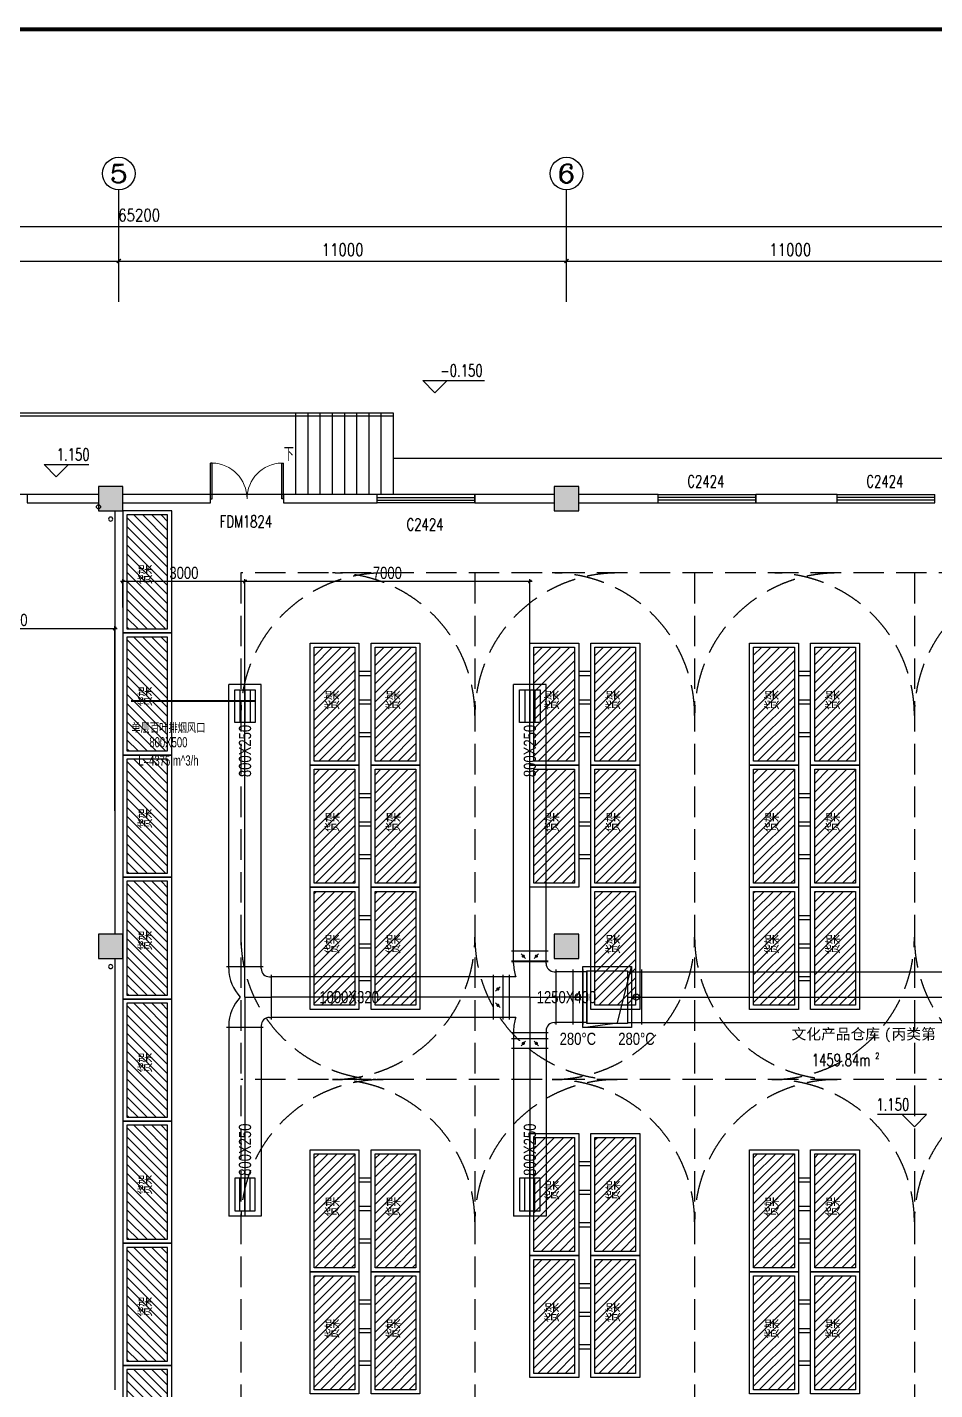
# Model space of a CAD drawing. Extents: x 2246048 to 2442613, y -66234 to 220766.
# Drawn here: x 2328868 to 2351168, y 67528 to 101016 of the extents above; entities that cross this region are included whole.
import ezdxf
from ezdxf.enums import TextEntityAlignment as Align

# ---------------------------------------------------------------- set-up
doc = ezdxf.new("R2010")
doc.units = 0
doc.header["$LTSCALE"] = 1000
doc.header["$MEASUREMENT"] = 0
doc.linetypes.add('CENTER', pattern=[0])
doc.linetypes.add('DASH', pattern=[0.35, 0.25, -0.1])
doc.layers.get('0').update_dxf_attribs({"color": 8})
doc.layers.get('Defpoints').update_dxf_attribs({"color": 8})
for name, color, linetype in [('AXIS', 8, 'Continuous'), ('AXIS_TEXT', 8, 'Continuous'), ('COLUMN', 8, 'Continuous'), ('DIM_ELEV', 8, 'Continuous'), ('DIM_SYMB', 8, 'Continuous'), ('J-图框线', 4, 'Continuous'), ('J-建筑立面图', 255, 'Continuous'), ('PUB_HATCH', 8, 'Continuous'), ('PUB_TEXT', 8, 'Continuous'), ('SPACE', 8, 'Continuous'), ('STAIR', 8, 'Continuous'), ('WALL', 7, 'Continuous'), ('WATER', 8, 'Continuous'), ('WINDOW', 8, 'Continuous'), ('WINDOW_TEXT', 8, 'Continuous'), ('叉车流线', 8, 'Continuous'), ('设备符号', 181, 'Continuous')]:
    doc.layers.add(name, color=color, linetype=linetype)
for name, color, linetype, lineweight in [('公共层-表格', 3, 'Continuous', 25), ('暖通-排烟-2D边线', 50, 'Continuous', 25), ('暖通-排烟-方风管中线', 251, 'CENTER', 25), ('暖通-排烟-标注', 3, 'Continuous', 25), ('暖通-排烟-法兰', 2, 'Continuous', 25), ('暖通-排烟-设备标注', 4, 'Continuous', 35), ('暖通-排烟-阀门', 7, 'Continuous', 25), ('暖通-排烟-阀门-消防', 7, 'Continuous', 25), ('暖通-排烟-风口', 70, 'Continuous', 25)]:
    doc.layers.add(name, color=color, linetype=linetype, lineweight=lineweight)
doc.styles.add('_TCH_AXIS', font='COMPLEX', dxfattribs={"bigfont": 'GBCBIG'})
doc.styles.add('_TCH_DIM', font='SIMPLEX', dxfattribs={"bigfont": 'GBCBIG'})
doc.styles.add('_TCH_DIM_T3', font='SIMPLEX', dxfattribs={"width": 0.705882, "bigfont": 'GBCBIG'})
doc.styles.add('_TCH_DYN', font='')
doc.styles.add('_TCH_SPACE', font='SIMPLEX', dxfattribs={"height": 5, "bigfont": 'GBCBIG'})
doc.styles.add('_TCH_WINDOW', font='SIMPLEX', dxfattribs={"height": 3.5, "bigfont": 'GBCBIG'})
doc.styles.add('AC10', font='hj.shx', dxfattribs={"width": 0.8, "bigfont": 'dhzftxt.shx'})
doc.styles.add('COMPLEX', font='COMPLEX')
doc.styles.add('DIM_FONT', font='si-fs.shx', dxfattribs={"width": 0.65, "bigfont": 'fs.shx'})
doc.styles.add('HVAC', font='Simplex', dxfattribs={"width": 0.8, "bigfont": 'Jdyan'})
doc.styles.add('rmhz', font='hj.shx', dxfattribs={"width": 0.8, "bigfont": 'dhzftxt.shx'})
doc.styles.get("Standard").update_dxf_attribs({"font": 'gbenor.shx', "bigfont": 'gbcbig.shx'})
doc.styles.get('_TCH_DYN').set_extended_font_data('SimSun')
doc.dimstyles.new('_TCH_ARCH&&100', dxfattribs={"dimtxt": 297.5, "dimasz": 100, "dimexe": 250, "dimexo": 300, "dimgap": 126.25, "dimtad": 1, "dimdec": 0, "dimzin": 0, "dimdsep": 46, "dimtxsty": '_TCH_DIM_T3', "dimblk": 'ARCHTICK', "dimcen": 0.09, "dimclrt": 7, "dimazin": 2, "dimtfac": 1, "dimtdec": 0, "dimtix": 1, "dimtmove": 2, "dimatfit": 3, "dimfxl": 1, "dimtolj": 1, "dimtzin": 0, "dimarcsym": 0})
doc.dimstyles.new('AC-100', dxfattribs={"dimscale": 100, "dimtxt": 3, "dimasz": 0.8, "dimexe": 0.6, "dimexo": 0.6, "dimgap": 0.6, "dimtad": 1, "dimdec": 0, "dimrnd": 1, "dimtxsty": 'rmhz', "dimblk": 'ARCHTICK', "dimcen": 0.8, "dimdle": 0.6, "dimadec": 0, "dimazin": 0, "dimtfac": 1, "dimtdec": 0, "dimtix": 1, "dimtmove": 2, "dimatfit": 3, "dimldrblk": 'ARCHTICK', "dimfxl": 1.25, "dimtolj": 1, "dimarcsym": 0})

# ---------------------------------------------------------------- blocks, each defined once
blk = doc.blocks.new('H-DTDFFS-3-H')
for p, q in [((0.5, 0.5), (-0.5, 0.5)), ((-0.5, 0.5), (-0.5, -0.5)), ((0.5, -0.5), (0.5, 0.5)), ((-0.5, 0.25), (0.5, 0.25)), ((-0.5, 0), (0.5, 0)), ((-0.5, -0.25), (0.5, -0.25)), ((-0.5, -0.5), (0.5, -0.5))]:
    blk.add_line(p, q)
blk = doc.blocks.new('*U2671')
at = {"layer": '暖通-排烟-2D边线', "extrusion": (1.49966e-32, 1.22461e-16, -1)}
for p, q in [((-400, 825), (-400, 875)), ((400, 825), (400, 875)), ((-346, 500), (-500, 500)), ((600, 625), (650, 625)), ((-346, -500), (-500, -500)), ((600, -625), (650, -625)), ((-400, -825), (-400, -875)), ((400, -825), (400, -875))]:
    blk.add_line(p, q, dxfattribs=at)
for centre, radius, start, end in [((-600, 825), 1000, 341.0344, 0), ((-600, 825), 200, 270, 0), ((-600, -825), 1000, 0, 18.9656), ((-600, -825), 200, 0, 90)]:
    blk.add_arc(centre, radius, start, end, dxfattribs=at)
at = {"layer": '暖通-排烟-法兰', "extrusion": (1.49966e-32, 1.22461e-16, -1)}
for p, q in [((450, 875), (-450, 875)), ((650, 675), (650, -675)), ((-500, 550), (-500, -550)), ((-450, -875), (450, -875))]:
    blk.add_line(p, q, dxfattribs=at)
blk = doc.blocks.new('*U2672')
at = {"layer": '暖通-排烟-2D边线', "extrusion": (-1.23582e-30, 1.22461e-16, -1)}
for p, q in [((-400, 700), (-400, 750)), ((400, 700), (400, 750)), ((600, 500), (650, 500)), ((600, -500), (650, -500)), ((-400, -700), (-400, -750)), ((400, -700), (400, -750))]:
    blk.add_line(p, q, dxfattribs=at)
for centre, radius, start, end in [((-600, 700), 1000, 315.573, 360), ((-600, 700), 200, 270, 360), ((-600, -700), 1000, 360, 44.427), ((-600, -700), 200, 360, 90)]:
    blk.add_arc(centre, radius, start, end, dxfattribs=at)
at = {"layer": '暖通-排烟-法兰', "extrusion": (-1.23582e-30, 1.22461e-16, -1)}
for p, q in [((450, 750), (-450, 750)), ((650, 550), (650, -550)), ((-450, -750), (450, -750))]:
    blk.add_line(p, q, dxfattribs=at)
blk = doc.blocks.new('*U2673', base_point=(2394676, 10684))
at = {"layer": '暖通-排烟-法兰'}
for p, q in [((2394556, 10134), (2394556, 11234)), ((2394796, 10134), (2394796, 11234))]:
    blk.add_line(p, q, dxfattribs=at)
at = {"layer": '暖通-排烟-阀门'}
for p, q in [((2394796, 11184), (2394556, 11184)), ((2394620, 10828), (2394733, 10941)), ((2394620, 10541), (2394733, 10428)), ((2394796, 10184), (2394556, 10184))]:
    blk.add_line(p, q, dxfattribs=at)
at = {"layer": '暖通-排烟-阀门', "const_width": 40}
for points in [[(2394656, 10884, 1), (2394696, 10884, 1)], [(2394656, 10484, 1), (2394696, 10484, 1)]]:
    blk.add_lwpolyline(points, format="xyb", close=True, dxfattribs=at)
blk = doc.blocks.new('*U2674', base_point=(2395461, 11822))
at = {"layer": '暖通-排烟-法兰'}
for p, q in [((2395011, 11942), (2395911, 11942)), ((2395011, 11702), (2395911, 11702))]:
    blk.add_line(p, q, dxfattribs=at)
at = {"layer": '暖通-排烟-阀门'}
for p, q in [((2395061, 11702), (2395061, 11942)), ((2395358, 11765), (2395245, 11879)), ((2395565, 11765), (2395678, 11879)), ((2395861, 11702), (2395861, 11942))]:
    blk.add_line(p, q, dxfattribs=at)
at = {"layer": '暖通-排烟-阀门', "const_width": 40}
for points in [[(2395281, 11822, 1), (2395321, 11822, 1)], [(2395601, 11822, 1), (2395641, 11822, 1)]]:
    blk.add_lwpolyline(points, format="xyb", close=True, dxfattribs=at)
blk = doc.blocks.new('*U2675', base_point=(2395461, 9678))
at = {"layer": '暖通-排烟-法兰'}
for p, q in [((2395911, 9798), (2395011, 9798)), ((2395911, 9558), (2395011, 9558))]:
    blk.add_line(p, q, dxfattribs=at)
at = {"layer": '暖通-排烟-阀门'}
for p, q in [((2395061, 9798), (2395061, 9558)), ((2395358, 9735), (2395245, 9622)), ((2395565, 9735), (2395678, 9622)), ((2395861, 9798), (2395861, 9558))]:
    blk.add_line(p, q, dxfattribs=at)
at = {"layer": '暖通-排烟-阀门', "const_width": 40}
for points in [[(2395281, 9678, 1), (2395321, 9678, 1)], [(2395601, 9678, 1), (2395641, 9678, 1)]]:
    blk.add_lwpolyline(points, format="xyb", close=True, dxfattribs=at)
blk = doc.blocks.new('*U2676', base_point=(2397963, 10684))
at = {"layer": '暖通-排烟-法兰'}
for p, q in [((2397843, 10009), (2397843, 11359)), ((2398083, 10009), (2398083, 11359))]:
    blk.add_line(p, q, dxfattribs=at)
at = {"layer": '暖通-排烟-阀门'}
for p, q in [((2398083, 11309), (2397843, 11309)), ((2398083, 10059), (2397843, 10059))]:
    blk.add_line(p, q, dxfattribs=at)
at = {"layer": '暖通-排烟-阀门-消防'}
blk.add_line((2397833, 10684), (2398093, 10684), dxfattribs=at)
blk.add_circle((2397963, 10684), 75, dxfattribs=at)
blk = doc.blocks.new('_ArchTick')
at = {"color": 0, "linetype": 'ByBlock', "const_width": 0.4}
blk.add_lwpolyline([(-0.5, -0.5), (0.5, 0.5)], dxfattribs=at)
blk = doc.blocks.new('*D2683')
at = {"layer": 'Defpoints', "color": 0, "transparency": 16777216}
for p in [(2334218, 87393), (2334218, 84860), (2341218, 84860)]:
    blk.add_point(p, dxfattribs=at)
at = {"layer": '公共层-表格', "color": 0, "lineweight": -2, "transparency": 16777216}
for p, q in [((2334218, 84920), (2334218, 87453)), ((2341218, 84920), (2341218, 87453)), ((2341278, 87393), (2334158, 87393))]:
    blk.add_line(p, q, dxfattribs=at)
at = {"layer": '公共层-表格', "color": 0, "lineweight": -2, "transparency": 16777216, "xscale": 80, "yscale": 80, "zscale": 80, "rotation": 180}
blk.add_blockref('_ArchTick', (2334218, 87393), dxfattribs=at)
at = {"layer": '公共层-表格', "color": 0, "lineweight": -2, "transparency": 16777216, "xscale": 80, "yscale": 80, "zscale": 80}
blk.add_blockref('_ArchTick', (2341218, 87393), dxfattribs=at)
at = {"layer": '公共层-表格', "color": 0, "transparency": 16777216, "insert": (2337718, 87603), "char_height": 300, "attachment_point": 5, "style": 'rmhz'}
blk.add_mtext('\\A1;7000', dxfattribs=at)
blk = doc.blocks.new('*D2684')
at = {"layer": 'Defpoints', "color": 0, "transparency": 16777216}
for p in [(2331218, 87393), (2331218, 86691), (2334218, 86691)]:
    blk.add_point(p, dxfattribs=at)
at = {"layer": '公共层-表格', "color": 0, "lineweight": -2, "transparency": 16777216}
for p, q in [((2331218, 86751), (2331218, 87453)), ((2334218, 86751), (2334218, 87453)), ((2334278, 87393), (2331158, 87393))]:
    blk.add_line(p, q, dxfattribs=at)
at = {"layer": '公共层-表格', "color": 0, "lineweight": -2, "transparency": 16777216, "xscale": 80, "yscale": 80, "zscale": 80, "rotation": 180}
blk.add_blockref('_ArchTick', (2331218, 87393), dxfattribs=at)
at = {"layer": '公共层-表格', "color": 0, "lineweight": -2, "transparency": 16777216, "xscale": 80, "yscale": 80, "zscale": 80}
blk.add_blockref('_ArchTick', (2334218, 87393), dxfattribs=at)
at = {"layer": '公共层-表格', "color": 0, "transparency": 16777216, "insert": (2332718, 87603), "char_height": 300, "attachment_point": 5, "style": 'rmhz'}
blk.add_mtext('\\A1;3000', dxfattribs=at)
blk = doc.blocks.new('*D2693')
at = {"layer": 'Defpoints', "color": 0, "transparency": 16777216}
for p in [(2331018, 86236), (2326019, 85292), (2331018, 81700)]:
    blk.add_point(p, dxfattribs=at)
at = {"layer": '公共层-表格', "color": 0, "lineweight": -2, "transparency": 16777216}
for p, q in [((2325959, 86236), (2331078, 86236)), ((2326019, 85352), (2326019, 86296)), ((2331018, 81760), (2331018, 86296))]:
    blk.add_line(p, q, dxfattribs=at)
at = {"layer": '公共层-表格', "color": 0, "lineweight": -2, "transparency": 16777216, "xscale": 80, "yscale": 80, "zscale": 80, "rotation": 180}
blk.add_blockref('_ArchTick', (2326019, 86236), dxfattribs=at)
at = {"layer": '公共层-表格', "color": 0, "lineweight": -2, "transparency": 16777216, "xscale": 80, "yscale": 80, "zscale": 80}
blk.add_blockref('_ArchTick', (2331018, 86236), dxfattribs=at)
at = {"layer": '公共层-表格', "color": 0, "transparency": 16777216, "insert": (2328519, 86446), "char_height": 300, "attachment_point": 5, "style": 'rmhz'}
blk.add_mtext('\\A1;5000', dxfattribs=at)
blk = doc.blocks.new('5MI')
at = {"layer": 'PUB_HATCH'}
h = blk.add_hatch(dxfattribs=at)
h.set_pattern_fill('ANSI31', color=256, scale=100, angle=-270, style=0)
h.set_pattern_definition([(135, (-3488.73, -1248969.12), (-112.253202, -112.253202), [])])
h.paths.add_polyline_path([(2400, -1300), (-400, -1300), (-400, -300), (2400, -300)])
h = blk.add_hatch(dxfattribs=at)
h.set_pattern_fill('ANSI31', color=256, scale=100, angle=-270, style=0)
h.set_pattern_definition([(135, (-3488.73, -1250469.12), (-112.253202, -112.253202), [])])
h.paths.add_polyline_path([(2400, -2800), (-400, -2800), (-400, -1800), (2400, -1800)])
at = {"layer": 'J-建筑立面图'}
for p, q in [((200, -1400), (200, -1700)), ((300, -1400), (300, -1700)), ((900, -1400), (900, -1700)), ((1000, -1400), (1000, -1700)), ((1700, -1400), (1700, -1700)), ((1800, -1400), (1800, -1700))]:
    blk.add_line(p, q, dxfattribs=at)
for points in [[(2500, -1400), (-500, -1400), (-500, -200), (2500, -200)], [(2500, -2900), (-500, -2900), (-500, -1700), (2500, -1700)]]:
    blk.add_lwpolyline(points, close=True, dxfattribs=at)
at = {"layer": 'PUB_HATCH'}
for points in [[(2400, -1300), (-400, -1300), (-400, -300), (2400, -300)], [(2400, -2800), (-400, -2800), (-400, -1800), (2400, -1800)]]:
    blk.add_lwpolyline(points, close=True, dxfattribs=at)
at = {"layer": 'PUB_TEXT'}
for p in [(1140, -676), (1140, -2176)]:
    blk.add_text('货架', height=337.6, rotation=180, dxfattribs=at).set_placement(p)
blk = doc.blocks.new('3245')
at = {"layer": '叉车流线', "linetype": 'DASH', "ltscale": 3}
blk.add_lwpolyline([(0, 0), (0, 40350)], dxfattribs=at)
for points in [[(-3500, 12450, 0.414214), (0, 15950)], [(3500, 12450, -0.414214), (0, 15950)], [(-3500, 12450, -0.414214), (0, 8950)], [(3500, 12450, 0.414214), (0, 8950)], [(-3500, 0, 0.414214), (0, 3500)], [(3500, 0, -0.414214), (0, 3500)]]:
    blk.add_lwpolyline(points, format="xyb", dxfattribs=at)
blk = doc.blocks.new('dfbsfd')
at = {"layer": 'WATER'}
for centre in [(2364911, 43580), (2364911, 32580)]:
    blk.add_circle(centre, 50, dxfattribs=at)
blk = doc.blocks.new('*D2775')
at = {"layer": 'AXIS', "color": 0, "lineweight": -2, "transparency": 16777216}
for p, q in [((2375711, 77458), (2375711, 78708)), ((2386711, 77458), (2386711, 78708)), ((2375711, 78458), (2386711, 78458))]:
    blk.add_line(p, q, dxfattribs=at)
at = {"layer": 'Defpoints', "color": 0, "transparency": 16777216}
for p in [(2386711, 78458), (2375711, 77158), (2386711, 77158)]:
    blk.add_point(p, dxfattribs=at)
at = {"layer": 'AXIS', "color": 0, "lineweight": -2, "transparency": 16777216, "xscale": 100, "yscale": 100, "zscale": 100, "rotation": 180}
blk.add_blockref('_ArchTick', (2375711, 78458), dxfattribs=at)
at = {"layer": 'AXIS', "color": 0, "lineweight": -2, "transparency": 16777216, "xscale": 100, "yscale": 100, "zscale": 100}
blk.add_blockref('_ArchTick', (2386711, 78458), dxfattribs=at)
at = {"layer": 'AXIS', "transparency": 16777216, "insert": (2381211, 78735), "char_height": 300, "attachment_point": 5, "style": 'HVAC'}
blk.add_mtext('\\A1;11000', dxfattribs=at)
blk = doc.blocks.new('*D2774')
at = {"layer": 'AXIS', "color": 0, "lineweight": -2, "transparency": 16777216}
for p, q in [((2386711, 77458), (2386711, 78708)), ((2397711, 77458), (2397711, 78708)), ((2386711, 78458), (2397711, 78458))]:
    blk.add_line(p, q, dxfattribs=at)
at = {"layer": 'Defpoints', "color": 0, "transparency": 16777216}
for p in [(2397711, 78458), (2386711, 77158), (2397711, 77158)]:
    blk.add_point(p, dxfattribs=at)
at = {"layer": 'AXIS', "color": 0, "lineweight": -2, "transparency": 16777216, "xscale": 100, "yscale": 100, "zscale": 100, "rotation": 180}
blk.add_blockref('_ArchTick', (2386711, 78458), dxfattribs=at)
at = {"layer": 'AXIS', "color": 0, "lineweight": -2, "transparency": 16777216, "xscale": 100, "yscale": 100, "zscale": 100}
blk.add_blockref('_ArchTick', (2397711, 78458), dxfattribs=at)
at = {"layer": 'AXIS', "transparency": 16777216, "insert": (2392211, 78735), "char_height": 300, "attachment_point": 5, "style": 'HVAC'}
blk.add_mtext('\\A1;11000', dxfattribs=at)
blk = doc.blocks.new('*D2773')
at = {"layer": 'AXIS', "color": 0, "lineweight": -2, "transparency": 16777216}
for p, q in [((2397711, 77458), (2397711, 78708)), ((2408711, 77458), (2408711, 78708)), ((2397711, 78458), (2408711, 78458))]:
    blk.add_line(p, q, dxfattribs=at)
at = {"layer": 'Defpoints', "color": 0, "transparency": 16777216}
for p in [(2408711, 78458), (2397711, 77158), (2408711, 77158)]:
    blk.add_point(p, dxfattribs=at)
at = {"layer": 'AXIS', "color": 0, "lineweight": -2, "transparency": 16777216, "xscale": 100, "yscale": 100, "zscale": 100, "rotation": 180}
blk.add_blockref('_ArchTick', (2397711, 78458), dxfattribs=at)
at = {"layer": 'AXIS', "color": 0, "lineweight": -2, "transparency": 16777216, "xscale": 100, "yscale": 100, "zscale": 100}
blk.add_blockref('_ArchTick', (2408711, 78458), dxfattribs=at)
at = {"layer": 'AXIS', "transparency": 16777216, "insert": (2403211, 78735), "char_height": 300, "attachment_point": 5, "style": 'HVAC'}
blk.add_mtext('\\A1;11000', dxfattribs=at)
blk = doc.blocks.new('*D2770')
at = {"layer": 'AXIS', "color": 0, "lineweight": -2, "transparency": 16777216}
for p, q in [((2354611, 77908), (2354611, 79558)), ((2419811, 77908), (2419811, 79558)), ((2354611, 79308), (2419811, 79308))]:
    blk.add_line(p, q, dxfattribs=at)
at = {"layer": 'Defpoints', "color": 0, "transparency": 16777216}
for p in [(2419811, 79308), (2354611, 77608), (2419811, 77608)]:
    blk.add_point(p, dxfattribs=at)
at = {"layer": 'AXIS', "color": 0, "lineweight": -2, "transparency": 16777216, "xscale": 100, "yscale": 100, "zscale": 100, "rotation": 180}
blk.add_blockref('_ArchTick', (2354611, 79308), dxfattribs=at)
at = {"layer": 'AXIS', "color": 0, "lineweight": -2, "transparency": 16777216, "xscale": 100, "yscale": 100, "zscale": 100}
blk.add_blockref('_ArchTick', (2419811, 79308), dxfattribs=at)
at = {"layer": 'AXIS', "transparency": 16777216, "insert": (2387211, 79585), "char_height": 300, "attachment_point": 5, "style": 'HVAC'}
blk.add_mtext('\\A1;65200', dxfattribs=at)
blk = doc.blocks.new('_FZH')
blk.add_lwpolyline([(-0.5, -0.5), (0.5, -0.5), (0.5, 0.5), (-0.5, 0.5)], close=True)
at = {"layer": 'PUB_HATCH'}
blk.add_solid([(-0.5, -0.5), (0.5, -0.5), (-0.5, 0.5), (0.5, 0.5)], dxfattribs=at)
blk = doc.blocks.new('$TCHSYS$WIN2D')
for p, q in [((-0.5, 0.5), (0.5, 0.5)), ((-0.5, 0.5), (-0.5, -0.5)), ((0.5, 0.5), (0.5, -0.5)), ((0.5, 0.167), (-0.5, 0.167)), ((0.5, -0.167), (-0.5, -0.167)), ((-0.5, -0.5), (0.5, -0.5))]:
    blk.add_line(p, q)
blk = doc.blocks.new('$DorLib2D$00000002')
for p, q in [((-0.5, 0), (-0.5, 0.4875)), ((-0.475, 0.4875), (-0.5, 0.4875)), ((-0.475, 0), (-0.475, 0.4875)), ((0.475, 0), (0.475, 0.4875)), ((0.475, 0.4875), (0.5, 0.4875)), ((0.5, 0), (0.5, 0.4875)), ((-0.5, 0), (-0.475, 0)), ((0.5, 0), (0.475, 0))]:
    blk.add_line(p, q)
at = {"lineweight": 13}
for centre, start, end in [((-0.4875, 0), 0, 88.53072), ((0.4875, 0), 91.46928, 180)]:
    blk.add_arc(centre, 0.4875, start, end, dxfattribs=at)
blk = doc.blocks.new('_AXISO')
blk.add_circle((0, 0), 0.5)
at = {"layer": 'AXIS_TEXT', "style": 'COMPLEX', "width": 1.041667}
blk.add_attdef('A', text='', height=0.56, dxfattribs=at).set_placement((-0.25, -0.28), (0.25, -0.28), align=Align.FIT)
blk = doc.blocks.new('A$C1E3B3BB2')
at = {"layer": 'PUB_HATCH'}
h = blk.add_hatch(dxfattribs=at)
h.set_pattern_fill('ANSI31', color=256, scale=100, angle=-270, style=0)
h.set_pattern_definition([(315, (-1280469.12, 48711.27), (-112.253202, -112.253202), [])])
h.paths.add_polyline_path([(-32800, 54600), (-32800, 51800), (-31800, 51800), (-31800, 54600)])
h = blk.add_hatch(dxfattribs=at)
h.set_pattern_fill('ANSI31', color=256, scale=100, angle=-270, style=0)
h.set_pattern_definition([(315, (-1280469.12, 45711.27), (-112.253202, -112.253202), [])])
h.paths.add_polyline_path([(-32800, 51600), (-32800, 48800), (-31800, 48800), (-31800, 51600)])
h = blk.add_hatch(dxfattribs=at)
h.set_pattern_fill('ANSI31', color=256, scale=100, angle=-270, style=0)
h.set_pattern_definition([(315, (-1280469.12, 42711.27), (-112.253202, -112.253202), [])])
h.paths.add_polyline_path([(-32800, 48600), (-32800, 45800), (-31800, 45800), (-31800, 48600)])
h = blk.add_hatch(dxfattribs=at)
h.set_pattern_fill('ANSI31', color=256, scale=100, angle=-270, style=0)
h.set_pattern_definition([(315, (-1280469.12, 39711.27), (-112.253202, -112.253202), [])])
h.paths.add_polyline_path([(-32800, 45600), (-32800, 42800), (-31800, 42800), (-31800, 45600)])
h = blk.add_hatch(dxfattribs=at)
h.set_pattern_fill('ANSI31', color=256, scale=100, angle=-270, style=0)
h.set_pattern_definition([(45, (-1268969.12, 48438.73), (-112.253202, 112.253202), [])])
h.paths.add_polyline_path([(-21300, 42550), (-21300, 45350), (-20300, 45350), (-20300, 42550)])
h = blk.add_hatch(dxfattribs=at)
h.set_pattern_fill('ANSI31', color=256, scale=100, angle=-270, style=0)
h.set_pattern_definition([(315, (-1280469.12, 36711.27), (-112.253202, -112.253202), [])])
h.paths.add_polyline_path([(-32800, 42600), (-32800, 39800), (-31800, 39800), (-31800, 42600)])
h = blk.add_hatch(dxfattribs=at)
h.set_pattern_fill('ANSI31', color=256, scale=100, angle=-270, style=0)
h.set_pattern_definition([(315, (-1280469.12, 33711.27), (-112.253202, -112.253202), [])])
h.paths.add_polyline_path([(-32800, 39600), (-32800, 36800), (-31800, 36800), (-31800, 39600)])
h = blk.add_hatch(dxfattribs=at)
h.set_pattern_fill('ANSI31', color=256, scale=100, angle=-270, style=0)
h.set_pattern_definition([(315, (-1280469.12, 30711.27), (-112.253202, -112.253202), [])])
h.paths.add_polyline_path([(-32800, 36600), (-32800, 33800), (-31800, 33800), (-31800, 36600)])
h = blk.add_hatch(dxfattribs=at)
h.set_pattern_fill('ANSI31', color=256, scale=100, angle=-270, style=0)
h.set_pattern_definition([(315, (-1280469.12, 27711.27), (-112.253202, -112.253202), [])])
h.paths.add_polyline_path([(-32800, 33600), (-32800, 30800), (-31800, 30800), (-31800, 33600)])
at = {"layer": 'AXIS'}
for p, q in [((-33000, 59992.3), (-33000, 62592.3)), ((-22000, 59992.3), (-22000, 62592.3))]:
    blk.add_line(p, q, dxfattribs=at)
at = {"layer": 'DIM_ELEV'}
for p, q in [((-25230.8, 57603), (-25530.8, 57903)), ((-25530.8, 57903), (-24011.8, 57903)), ((-25230.8, 57603), (-24930.8, 57903)), ((-34538.3, 55538.6), (-34838.3, 55838.6)), ((-34838.3, 55838.6), (-33737.3, 55838.6)), ((-34538.3, 55538.6), (-34238.3, 55838.6)), ((-13150, 39863.3), (-14356, 39863.3)), ((-13450, 39563.3), (-13750, 39863.3)), ((-13450, 39563.3), (-13150, 39863.3))]:
    blk.add_line(p, q, dxfattribs=at)
at = {"layer": 'DIM_SYMB'}
blk.add_lwpolyline([(-28650, 56100, 0, 0, 0), (-26550, 56100, 80, 0, 0), (-26250, 56100, 0, 0, 0)], format="xyseb", dxfattribs=at)
at = {"layer": 'J-建筑立面图'}
for points in [[(-32900, 54700), (-32900, 51700), (-31700, 51700), (-31700, 54700)], [(-32900, 51700), (-32900, 48700), (-31700, 48700), (-31700, 51700)], [(-32900, 48700), (-32900, 45700), (-31700, 45700), (-31700, 48700)], [(-32900, 45700), (-32900, 42700), (-31700, 42700), (-31700, 45700)], [(-21400, 42450), (-21400, 45450), (-20200, 45450), (-20200, 42450)], [(-32900, 42700), (-32900, 39700), (-31700, 39700), (-31700, 42700)], [(-32900, 39700), (-32900, 36700), (-31700, 36700), (-31700, 39700)], [(-32900, 36700), (-32900, 33700), (-31700, 33700), (-31700, 36700)], [(-32900, 33700), (-32900, 30700), (-31700, 30700), (-31700, 33700)]]:
    blk.add_lwpolyline(points, close=True, dxfattribs=at)
at = {"layer": 'PUB_HATCH'}
for points in [[(-32800, 54600), (-32800, 51800), (-31800, 51800), (-31800, 54600)], [(-32800, 51600), (-32800, 48800), (-31800, 48800), (-31800, 51600)], [(-32800, 48600), (-32800, 45800), (-31800, 45800), (-31800, 48600)], [(-32800, 45600), (-32800, 42800), (-31800, 42800), (-31800, 45600)], [(-21300, 42550), (-21300, 45350), (-20300, 45350), (-20300, 42550)], [(-32800, 42600), (-32800, 39800), (-31800, 39800), (-31800, 42600)], [(-32800, 39600), (-32800, 36800), (-31800, 36800), (-31800, 39600)], [(-32800, 36600), (-32800, 33800), (-31800, 33800), (-31800, 36600)], [(-32800, 33600), (-32800, 30800), (-31800, 30800), (-31800, 33600)]]:
    blk.add_lwpolyline(points, close=True, dxfattribs=at)
at = {"layer": 'STAIR'}
for p, q in [((-26250, 57100), (-37350, 57100)), ((-37290, 57040), (-26250, 57040)), ((-28650, 55100), (-28650, 57100)), ((-28350, 55100), (-28350, 57100)), ((-28050, 55100), (-28050, 57100)), ((-27750, 55100), (-27750, 57100)), ((-27450, 55100), (-27450, 57100)), ((-27150, 55100), (-27150, 57100)), ((-26850, 55100), (-26850, 57100)), ((-26550, 55100), (-26550, 57100)), ((-26250, 55100), (-26250, 57100)), ((-26250, 55100), (-26250, 57100)), ((-33500, 55100), (-37350, 55100)), ((-26250, 55100), (-32900, 55100))]:
    blk.add_line(p, q, dxfattribs=at)
blk.add_lwpolyline([(-26250, 56000), (1000, 56000), (1000, 10000), (-21600, 10000)], dxfattribs=at)
at = {"layer": 'WALL'}
for p, q in [((-33500, 55100), (-35250, 55100)), ((-35250, 55100), (-35250, 54900)), ((-30750, 55100), (-32900, 55100)), ((-30750, 54900), (-30750, 55100)), ((-26650, 55100), (-28950, 55100)), ((-28950, 55100), (-28950, 54900)), ((-26650, 54900), (-26650, 55100)), ((-22300, 55100), (-24250, 55100)), ((-24250, 55100), (-24250, 54900)), ((-19750, 55100), (-21700, 55100)), ((-19750, 54900), (-19750, 55100)), ((-15350, 55100), (-17350, 55100)), ((-17350, 55100), (-17350, 54900)), ((-15350, 54900), (-15350, 55100)), ((-35250, 54900), (-33500, 54900)), ((-33100, 54700), (-33100, 44300)), ((-32900, 54900), (-30750, 54900)), ((-32900, 54700), (-32900, 44300)), ((-28950, 54900), (-26650, 54900)), ((-24250, 54900), (-22300, 54900)), ((-21700, 54900), (-19750, 54900)), ((-17350, 54900), (-15350, 54900)), ((-33100, 43700), (-33100, 33100)), ((-32900, 43700), (-32900, 33100))]:
    blk.add_line(p, q, dxfattribs=at)
at = {"layer": 'WATER'}
blk.add_circle((-33500, 54800), 50, dxfattribs=at)
at = {"layer": 'WINDOW'}
blk.add_line((-28950, 55100), (-30750, 55100), dxfattribs=at)
at = {"layer": '叉车流线', "linetype": 'DASH', "ltscale": 3}
for points in [[(-26500, 53175, 0.4142136), (-30000, 49675)], [(-26500, 40725, -0.4142136), (-30000, 44225)], [(-26500, 40725, 0.4142136), (-30000, 37225)]]:
    blk.add_lwpolyline(points, format="xyb", dxfattribs=at)
for points in [[(-2650, 53175), (-30000, 53175), (-30000, 12825), (-2650, 12825)], [(-2650, 40725), (-30000, 40725)]]:
    blk.add_lwpolyline(points, dxfattribs=at)
at = {"layer": 'AXIS'}
ref = blk.add_blockref('_AXISO', (-33000, 62992.3), dxfattribs=dict(at, xscale=800, yscale=800, zscale=800))
ref.add_attrib('A', '5', dxfattribs={"layer": 'AXIS_TEXT', "height": 452.5, "style": '_TCH_AXIS', "width": 1.5}).set_placement((-33226.3, 62766), (-32773.7, 62766), align=Align.FIT)
ref = blk.add_blockref('_AXISO', (-22000, 62992.3), dxfattribs=dict(at, xscale=800, yscale=800, zscale=800))
ref.add_attrib('A', '6', dxfattribs={"layer": 'AXIS_TEXT', "height": 452.5, "style": '_TCH_AXIS', "width": 1.5}).set_placement((-22226.3, 62766), (-21773.7, 62766), align=Align.FIT)
at = {"layer": 'COLUMN', "xscale": 600, "yscale": 600, "zscale": 600}
for p in [(-33200, 55000), (-22000, 55000), (-33200, 44000), (-22000, 44000)]:
    blk.add_blockref('_FZH', p, dxfattribs=at)
at = {"layer": 'COLUMN', "xscale": -1}
blk.add_blockref('dfbsfd', (2331711.1, 10920.2), dxfattribs=at)
at = {"layer": 'J-建筑立面图'}
for name, p, rotation in [('3245', (-24250, 53175), 180), ('3245', (-18850, 53175), 180), ('3245', (-13450, 53175), 180), ('5MI', (-25400, 50950), 270), ('5MI', (-20000, 50950), 270), ('5MI', (-14600, 50950), 270), ('5MI', (-25400, 47950), 270), ('5MI', (-20000, 47950), 270), ('5MI', (-14600, 47950), 270), ('5MI', (-25400, 44950), 270), ('5MI', (-14600, 44950), 270), ('5MI', (-20000, 38900), 270), ('5MI', (-25400, 38500), 270), ('5MI', (-14600, 38500), 270), ('5MI', (-20000, 35900), 270), ('5MI', (-25400, 35500), 270), ('5MI', (-14600, 35500), 270)]:
    blk.add_blockref(name, p, dxfattribs=dict(at, rotation=rotation))
at = {"layer": 'WINDOW'}
ref = blk.add_blockref('$DorLib2D$00000002', (-29850, 55000), dxfattribs=dict(at, xscale=1800, yscale=-1800, zscale=1800, rotation=180))
ref.add_attrib('A', 'FDM1824', (-30520, 54291.9), dxfattribs={"layer": 'WINDOW_TEXT', "height": 297.5, "style": '_TCH_WINDOW', "width": 0.705882})
ref = blk.add_blockref('$TCHSYS$WIN2D', (-18550, 55000), dxfattribs=dict(at, xscale=-2400, yscale=200, zscale=-2400, rotation=180))
ref.add_attrib('A', 'C2424', (-19030, 55276.3), dxfattribs={"layer": 'WINDOW_TEXT', "height": 297.5, "style": '_TCH_WINDOW', "width": 0.705882})
ref = blk.add_blockref('$TCHSYS$WIN2D', (-14150, 55000), dxfattribs=dict(at, xscale=-2400, yscale=200, zscale=-2400, rotation=180))
ref.add_attrib('A', 'C2424', (-14630, 55276.3), dxfattribs={"layer": 'WINDOW_TEXT', "height": 297.5, "style": '_TCH_WINDOW', "width": 0.705882})
ref = blk.add_blockref('$TCHSYS$WIN2D', (-25450, 55000), dxfattribs=dict(at, xscale=2400, yscale=200, zscale=2400, rotation=180))
ref.add_attrib('A', 'C2424', (-25930, 54217.8), dxfattribs={"layer": 'WINDOW_TEXT', "height": 297.5, "style": '_TCH_WINDOW', "width": 0.705882})
at = {"layer": 'PUB_TEXT', "style": '_TCH_DIM', "width": 0.705882}
for s, p in [('-0.150', (-25101.8, 58003.1)), ('1.150', (-34527.3, 55938.7)), ('1.150', (-14386, 39963.4))]:
    blk.add_text(s, height=297.5, dxfattribs=at).set_placement(p)
at = {"layer": 'PUB_TEXT'}
for s, height, style, p in [('下', 337.6, '_TCH_DIM', (-28944.9, 55925)), ('文化产品仓库', 265.82, '_TCH_DYN', (-16468.3, 41710.6)), ('(', 265.8, '_TCH_DYN', (-14199.9, 41710.6)), ('丙类第', 265.82, '_TCH_DYN', (-14010.9, 41710.6))]:
    blk.add_text(s, height=height, dxfattribs=dict(at, style=style)).set_placement(p)
for p in [(-32176, 52897), (-32176, 49897), (-32176, 46897), (-32176, 43897), (-20676, 43809.9), (-32176, 40897), (-32176, 37897), (-32176, 34897)]:
    blk.add_text('货架', height=337.59, rotation=90, dxfattribs=at).set_placement(p)
at = {"layer": 'SPACE', "style": '_TCH_SPACE', "width": 0.705882}
for s, height, p in [('1459.84m', 297.5, (-15972.3, 41057.1)), ('2', 148.8, (-14412.3, 41232.1))]:
    blk.add_text(s, height=height, dxfattribs=at).set_placement(p)
at = {"layer": '设备符号', "ltscale": 0.1, "style": 'DIM_FONT', "width": 0.6, "flags": 9}
for tag in ['XSIZE', 'YSIZE']:
    blk.add_attdef(tag, (-53999.5, -251.2), '', height=1.3, dxfattribs=at)
at = {"layer": 'AXIS'}
for p1, p2, distance, picture, middle in [((-65100, 59992.3), (100, 59992.3), 1700, '*D2770', (-32500, 61968.5)), ((-44000, 59542.3), (-33000, 59542.3), 1300, '*D2775', (-38500, 61118.5)), ((-33000, 59542.3), (-22000, 59542.3), 1300, '*D2774', (-27500, 61118.5)), ((-22000, 59542.3), (-11000, 59542.3), 1300, '*D2773', (-16500, 61118.5))]:
    dim = blk.add_aligned_dim(p1=p1, p2=p2, distance=distance, dimstyle='_TCH_ARCH&&100', dxfattribs=at)
    dim.commit()
    dim.dimension.update_dxf_attribs({"geometry": picture, "text_midpoint": middle, "insert": (-2419711.1, -17616)})

msp = doc.modelspace()

# ---------------------------------------------------------------- linework, layer by layer
at = {"layer": 'J-图框线', "const_width": 100}
msp.add_lwpolyline([(2276912.576, 18865.792), (2392312.576, 18865.792), (2392312.576, 100965.792), (2276912.576, 100965.792)], close=True, dxfattribs=at)
at = {"layer": '公共层-表格'}
msp.add_lwpolyline([(2343718.963, 76427.8), (2342518.469, 76427.8), (2342518.469, 77927.8), (2343718.963, 77927.8)], close=True, dxfattribs=at)
msp.add_lwpolyline([(2342518.469, 76427.8), (2343368.949, 76546.936), (2343718.963, 77927.8)], dxfattribs=at)
at = {"layer": '暖通-排烟-2D边线'}
for p, q in [((2333818.469, 77927.8), (2333818.469, 84859.882)), ((2334618.469, 84859.882), (2333818.469, 84859.882)), ((2334618.469, 77927.8), (2334618.469, 84859.882)), ((2340818.469, 78052.8), (2340818.469, 84859.882)), ((2341618.469, 84859.882), (2340818.469, 84859.882)), ((2341618.469, 78052.8), (2341618.469, 84859.882)), ((2342618.469, 77802.8), (2341868.469, 77802.8)), ((2342618.469, 77802.8), (2342618.469, 76552.8)), ((2343618.963, 77802.8), (2353368.963, 77802.8)), ((2343618.963, 77802.8), (2343618.963, 76552.8)), ((2340718.469, 77677.8), (2334868.469, 77677.8)), ((2333818.469, 76427.8), (2333818.469, 71795.718)), ((2334618.469, 76427.8), (2334618.469, 71795.718)), ((2340718.469, 76677.8), (2334868.469, 76677.8)), ((2342618.469, 76552.8), (2341868.469, 76552.8)), ((2343618.963, 76552.8), (2353368.963, 76552.8)), ((2340818.469, 76302.8), (2340818.469, 71795.718)), ((2341618.469, 76302.8), (2341618.469, 71795.718)), ((2334618.469, 71795.718), (2333818.469, 71795.718)), ((2341618.469, 71795.718), (2340818.469, 71795.718))]:
    msp.add_line(p, q, dxfattribs=at)
msp.add_lwpolyline([(2343618.963, 76527.8), (2342618.469, 76527.8), (2342618.469, 77827.8), (2343618.963, 77827.8)], close=True, dxfattribs=at)
at = {"layer": '暖通-排烟-方风管中线'}
for p, q in [((2334218.469, 77927.8), (2334218.469, 84859.882)), ((2341218.469, 78052.8), (2341218.469, 84859.882)), ((2341218.469, 77177.8), (2341218.469, 78052.8)), ((2334218.469, 77177.8), (2334218.469, 77927.8)), ((2334218.469, 77177.8), (2334868.469, 77177.8)), ((2334218.469, 77177.8), (2334218.469, 76427.8)), ((2340718.469, 77177.8), (2334868.469, 77177.8)), ((2341218.469, 77177.8), (2340718.469, 77177.8)), ((2341218.469, 77177.8), (2341868.469, 77177.8)), ((2341218.469, 77177.8), (2341218.469, 76302.8)), ((2342618.469, 77177.8), (2341868.469, 77177.8)), ((2343618.963, 77177.8), (2353368.963, 77177.8)), ((2334218.469, 76427.8), (2334218.469, 71795.718)), ((2341218.469, 76302.8), (2341218.469, 71795.718))]:
    msp.add_line(p, q, dxfattribs=at)
at = {"layer": '暖通-排烟-设备标注'}
for p, q in [((2333247.544, 84452.163), (2331425.702, 84452.163)), ((2334456.653, 84452.163), (2333247.544, 84452.163))]:
    msp.add_line(p, q, dxfattribs=at)

# ---------------------------------------------------------------- block references
msp.add_blockref('A$C1E3B3BB2', (2364118.469, 34427.8))
at = {"layer": '暖通-排烟-2D边线', "xscale": -1, "rotation": 180}
for name, p in [('*U2671', (2341218.469, 77177.8)), ('*U2672', (2334218.469, 77177.8))]:
    msp.add_blockref(name, p, dxfattribs=at)
at = {"layer": '暖通-排烟-阀门', "xscale": -1, "rotation": 180}
for name, p in [('*U2675', (2341218.469, 78183.476)), ('*U2673', (2340433.76, 77177.8)), ('*U2674', (2341218.469, 76039.974))]:
    msp.add_blockref(name, p, dxfattribs=at)
at = {"layer": '暖通-排烟-阀门-消防', "xscale": -1, "rotation": 180}
msp.add_blockref('*U2676', (2342398.469, 77177.8), dxfattribs=at)
at = {"layer": '暖通-排烟-阀门-消防', "rotation": 180}
msp.add_blockref('*U2676', (2343838.963, 77177.8), dxfattribs=at)
at = {"layer": '暖通-排烟-风口', "yscale": 500, "rotation": 90}
for p, xscale in [((2334218.469, 84327.759), -800), ((2341218.469, 84327.759), -800), ((2334218.469, 72327.842), 800), ((2341218.469, 72327.842), 800)]:
    msp.add_blockref('H-DTDFFS-3-H', p, dxfattribs=dict(at, xscale=xscale))

# ---------------------------------------------------------------- texts
at = {"layer": '暖通-排烟-标注', "style": 'AC10', "width": 0.8}
for p in [(2334218.469, 83227.841), (2341218.469, 83227.841), (2334218.469, 73427.759), (2341218.469, 73427.759)]:
    msp.add_text('800X250', height=300, rotation=90, dxfattribs=at).set_placement(p, align=Align.MIDDLE_CENTER)
for s, p in [('1000X320', (2336777.594, 77177.8)), ('1250X400', (2342118.469, 77177.8))]:
    msp.add_text(s, height=300, dxfattribs=at).set_placement(p, align=Align.MIDDLE_CENTER)
at = {"layer": '暖通-排烟-设备标注', "style": 'AC10', "width": 0.7}
for s, p in [('单层百叶排烟风口', (2332336.623, 83792.953)), ('800X500', (2332336.623, 83442.953)), ('L=4375 m^ 3/h', (2332336.623, 82992.953))]:
    msp.add_text(s, height=250, dxfattribs=at).set_placement(p, align=Align.MIDDLE_CENTER)
at = {"layer": '暖通-排烟-阀门-消防', "style": 'AC10', "width": 0.8}
for p in [(2342398.469, 76152.8), (2343838.963, 76152.8)]:
    msp.add_text('280%%dC', height=300, dxfattribs=at).set_placement(p, align=Align.MIDDLE_CENTER)

# ---------------------------------------------------------------- dimensions: what is measured, and where the dimension line sits
at = {"layer": '公共层-表格'}
for base, p1, p2, picture, middle in [((2331218.469, 87392.943), (2334218.469, 86690.528), (2331218.469, 86690.528), '*D2684', (2332718.469, 87602.943)), ((2334218.469, 87392.943), (2341218.469, 84859.882), (2334218.469, 84859.882), '*D2683', (2337718.469, 87602.943)), ((2331018.469, 86236.095), (2326018.575, 85292.108), (2331018.469, 81700.108), '*D2693', (2328518.522, 86446.095))]:
    dim = msp.add_linear_dim(base=base, p1=p1, p2=p2, dimstyle='AC-100', override={"dimzin": 0}, dxfattribs=at)
    dim.commit()
    dim.dimension.update_dxf_attribs({"geometry": picture, "text_midpoint": middle})

doc.saveas('drawing.dxf')
